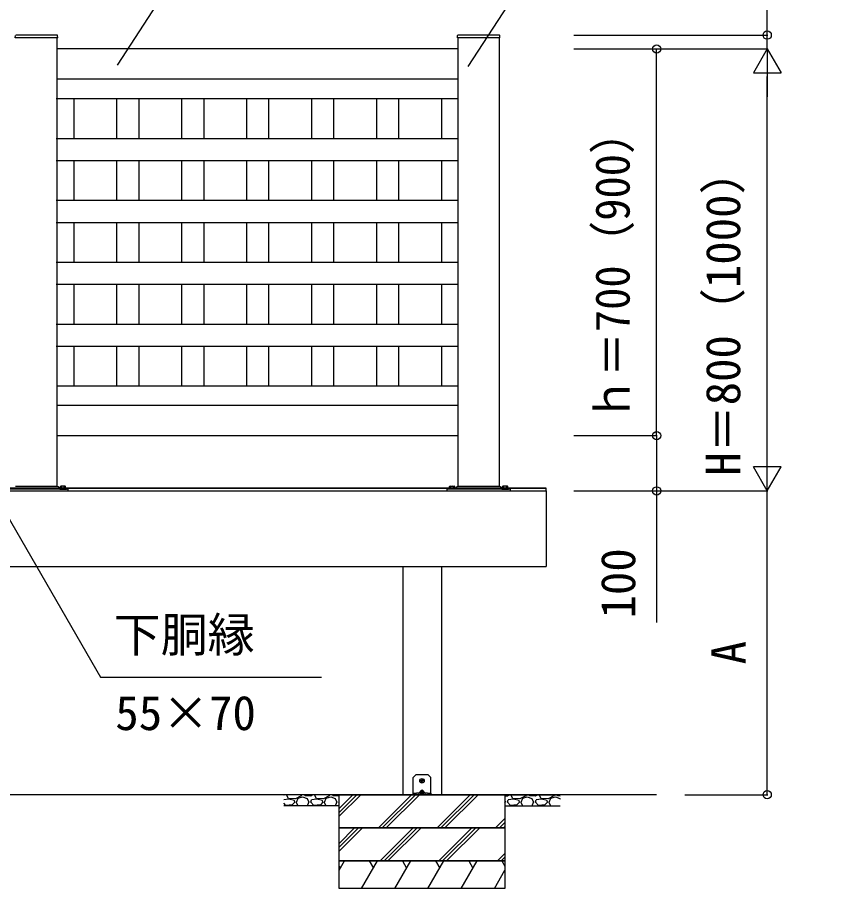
# Model space of a CAD drawing. Units: millimetres, scale not verified. Extents: x -4375 to 4375, y -6502 to 6475.
# Drawn here: x 868 to 2375, y 78 to 1655 of the extents above; entities that cross this region are included whole.
import ezdxf
from ezdxf.enums import TextEntityAlignment as Align

# ---------------------------------------------------------------- set-up
doc = ezdxf.new("R2010")
doc.units = ezdxf.units.MM
doc.header["$LTSCALE"] = 30
for name, color, linetype in [('0-2_YKK_13', 4, 'Continuous'), ('0-3_YKK_A1', 4, 'Continuous'), ('0-4_YKK_D', 6, 'Continuous')]:
    doc.layers.add(name, color=color, linetype=linetype)
doc.styles.add('ＭＳ ゴシック', font='')
doc.styles.get('ＭＳ ゴシック').set_extended_font_data('MS Gothic')

msp = doc.modelspace()

# ---------------------------------------------------------------- linework, layer by layer
at = {"layer": '0-2_YKK_13'}
for p, q in [((1610.17, 284.2), (1589.83, 284.2)), ((1588.41, 283.61), (1584, 279.2)), ((1584, 251.2), (1584, 279.2)), ((1597.76, 273.7), (1598.86, 273.72)), ((1597.76, 272.7), (1598.86, 272.68)), ((1598.86, 273.72), (1599.38, 273.82)), ((1598.86, 272.68), (1599.38, 272.58)), ((1599.48, 274.34), (1599.38, 273.82)), ((1599.48, 272.06), (1599.38, 272.58)), ((1599.5, 275.44), (1599.48, 274.34)), ((1599.5, 270.96), (1599.48, 272.06)), ((1600.5, 275.44), (1600.52, 274.34)), ((1600.5, 270.96), (1600.52, 272.06)), ((1600.52, 274.34), (1600.62, 273.82)), ((1600.52, 272.06), (1600.62, 272.58)), ((1601.14, 273.72), (1600.62, 273.82)), ((1601.14, 272.68), (1600.62, 272.58)), ((1602.24, 273.7), (1601.14, 273.72)), ((1602.24, 272.7), (1601.14, 272.68)), ((1616, 279.2), (1611.59, 283.61)), ((1616, 251.2), (1616, 279.2)), ((1598.56, 255.66), (1594.1, 251.2)), ((1605.9, 251.2), (1601.44, 255.66)), ((1584, 250.7), (1584, 251.2)), ((1588.41, 248.2), (1584, 248.2)), ((1588.41, 250.7), (1589.83, 250.7)), ((1588.41, 248.2), (1588.41, 250.7)), ((1589.83, 248.2), (1588.41, 248.2)), ((1610.17, 250.7), (1589.83, 250.7)), ((1610.17, 248.2), (1589.83, 248.2)), ((1596, 251.62), (1596, 251.2)), ((1596.5, 250.7), (1603.5, 250.7)), ((1604, 251.62), (1604, 251.2)), ((1610.17, 250.7), (1611.59, 250.7)), ((1611.59, 248.2), (1610.17, 248.2)), ((1611.59, 250.7), (1616, 250.7)), ((1611.59, 250.7), (1611.59, 248.2)), ((1616, 248.2), (1611.59, 248.2)), ((1616, 251.2), (1616, 250.7)), ((1616, 250.7), (1616, 248.2))]:
    msp.add_line(p, q, dxfattribs=at)
msp.add_lwpolyline([(1584, 248.2), (1584, 250.7), (1588.41, 250.7)], dxfattribs=at)
msp.add_circle((1600, 273.2), 4, dxfattribs=at)
for centre, radius, start, end in [((1589.83, 282.2), 2, 90, 135), ((1610.17, 282.2), 2, 45, 90), ((1600, 273.2), 2.3, 167.44414, 192.55586), ((1600, 273.2), 2.3, 77.44414, 102.55586), ((1600, 273.2), 2.3, 257.44414, 282.55586), ((1600, 273.2), 2.3, 347.44414, 12.55586), ((1597, 251.62), 1, 126.03188, 180), ((1600, 247.5), 6.1, 53.96812, 126.03188), ((1603, 251.62), 1, 0, 53.96812), ((1596.5, 251.2), 0.5, 180, 270), ((1603.5, 251.2), 0.5, 270, 0)]:
    msp.add_arc(centre, radius, start, end, dxfattribs=at)
for centre, major_axis, ratio, start_param, end_param in [((1600, 252.77), (0, -3.54), 0.707107, 2.5261129, 3.7570724), ((1594.6, 251.2), (0.688, 0.425), 0.381966, 2.1243707, 3.695167), ((1605.4, 251.2), (0.688, -0.425), 0.381966, 5.7296109, 7.3004073)]:
    msp.add_ellipse(centre, major_axis=major_axis, ratio=ratio, start_param=start_param, end_param=end_param, dxfattribs=at)
at = {"layer": '0-3_YKK_A1'}
for p, q in [((939.79, 1623.2), (865.21, 1623.2)), ((940, 806.2), (940, 1618.2)), ((941, 1618.2), (940.79, 1622.25)), ((1665, 1618.2), (1665, 806.2)), ((1739.79, 1623.2), (1665.21, 1623.2)), ((1740, 806.2), (1740, 1618.2)), ((1741, 1618.2), (1740.79, 1622.25)), ((1665, 1598.2), (940, 1598.2)), ((1665, 1543.2), (940, 1543.2)), ((938, 1508.2), (1665, 1508.2)), ((970, 1508.2), (970, 1436.2)), ((1047.5, 1508.2), (1047.5, 1436.2)), ((1087.5, 1508.2), (1087.5, 1436.2)), ((1087.5, 1508.2), (1087.5, 1436.2)), ((1165, 1508.2), (1165, 1436.2)), ((1205, 1508.2), (1205, 1436.2)), ((1205, 1508.2), (1205, 1436.2)), ((1282.5, 1508.2), (1282.5, 1436.2)), ((1322.5, 1508.2), (1322.5, 1436.2)), ((1322.5, 1508.2), (1322.5, 1436.2)), ((1400, 1508.2), (1400, 1436.2)), ((1440, 1508.2), (1440, 1436.2)), ((1440, 1508.2), (1440, 1436.2)), ((1517.5, 1508.2), (1517.5, 1436.2)), ((1557.5, 1508.2), (1557.5, 1436.2)), ((1635, 1508.2), (1635, 1436.2)), ((938, 1436.2), (1665, 1436.2)), ((938, 1396.2), (1665, 1396.2)), ((970, 1396.2), (970, 1324.2)), ((1047.5, 1396.2), (1047.5, 1324.2)), ((1087.5, 1396.2), (1087.5, 1324.2)), ((1087.5, 1396.2), (1087.5, 1324.2)), ((1165, 1396.2), (1165, 1324.2)), ((1205, 1396.2), (1205, 1324.2)), ((1205, 1396.2), (1205, 1324.2)), ((1282.5, 1396.2), (1282.5, 1324.2)), ((1322.5, 1396.2), (1322.5, 1324.2)), ((1322.5, 1396.2), (1322.5, 1324.2)), ((1400, 1396.2), (1400, 1324.2)), ((1440, 1396.2), (1440, 1324.2)), ((1440, 1396.2), (1440, 1324.2)), ((1517.5, 1396.2), (1517.5, 1324.2)), ((1557.5, 1396.2), (1557.5, 1324.2)), ((1635, 1396.2), (1635, 1324.2)), ((938, 1324.2), (1665, 1324.2)), ((938, 1284.2), (1665, 1284.2)), ((970, 1284.2), (970, 1212.2)), ((1047.5, 1284.2), (1047.5, 1212.2)), ((1087.5, 1284.2), (1087.5, 1212.2)), ((1087.5, 1284.2), (1087.5, 1212.2)), ((1165, 1284.2), (1165, 1212.2)), ((1205, 1284.2), (1205, 1212.2)), ((1205, 1284.2), (1205, 1212.2)), ((1282.5, 1284.2), (1282.5, 1212.2)), ((1322.5, 1284.2), (1322.5, 1212.2)), ((1322.5, 1284.2), (1322.5, 1212.2)), ((1400, 1284.2), (1400, 1212.2)), ((1440, 1284.2), (1440, 1212.2)), ((1440, 1284.2), (1440, 1212.2)), ((1517.5, 1284.2), (1517.5, 1212.2)), ((1557.5, 1284.2), (1557.5, 1212.2)), ((1635, 1284.2), (1635, 1212.2)), ((938, 1212.2), (1665, 1212.2)), ((938, 1172.2), (1665, 1172.2)), ((970, 1172.2), (970, 1100.2)), ((1047.5, 1172.2), (1047.5, 1100.2)), ((1087.5, 1172.2), (1087.5, 1100.2)), ((1087.5, 1172.2), (1087.5, 1100.2)), ((1165, 1172.2), (1165, 1100.2)), ((1205, 1172.2), (1205, 1100.2)), ((1205, 1172.2), (1205, 1100.2)), ((1282.5, 1172.2), (1282.5, 1100.2)), ((1322.5, 1172.2), (1322.5, 1100.2)), ((1322.5, 1172.2), (1322.5, 1100.2)), ((1400, 1172.2), (1400, 1100.2)), ((1440, 1172.2), (1440, 1100.2)), ((1440, 1172.2), (1440, 1100.2)), ((1517.5, 1172.2), (1517.5, 1100.2)), ((1557.5, 1172.2), (1557.5, 1100.2)), ((1635, 1172.2), (1635, 1100.2)), ((938, 1100.2), (1665, 1100.2)), ((938, 1060.2), (1665, 1060.2)), ((970, 1060.2), (970, 988.2)), ((1047.5, 1060.2), (1047.5, 988.2)), ((1087.5, 1060.2), (1087.5, 988.2)), ((1087.5, 1060.2), (1087.5, 988.2)), ((1165, 1060.2), (1165, 988.2)), ((1205, 1060.2), (1205, 988.2)), ((1205, 1060.2), (1205, 988.2)), ((1282.5, 1060.2), (1282.5, 988.2)), ((1322.5, 1060.2), (1322.5, 988.2)), ((1322.5, 1060.2), (1322.5, 988.2)), ((1400, 1060.2), (1400, 988.2)), ((1440, 1060.2), (1440, 988.2)), ((1440, 1060.2), (1440, 988.2)), ((1517.5, 1060.2), (1517.5, 988.2)), ((1557.5, 1060.2), (1557.5, 988.2)), ((1635, 1060.2), (1635, 988.2)), ((940, 988.2), (1665, 988.2)), ((940, 953.2), (1665, 953.2)), ((940, 898.2), (1665, 898.2)), ((940.22, 806.2), (864.78, 806.2)), ((943.42, 804.35), (944.66, 802.2)), ((946.5, 806.7), (945.88, 806.34)), ((945.88, 803.2), (945.88, 806.34)), ((954.5, 806.7), (946.5, 806.7)), ((948.19, 803.2), (948.19, 806.34)), ((952.81, 803.2), (952.81, 806.34)), ((954.5, 806.7), (955.12, 806.34)), ((955.12, 803.2), (955.12, 806.34)), ((1650.5, 806.7), (1649.88, 806.34)), ((1649.88, 803.2), (1649.88, 806.34)), ((1650.5, 806.7), (1658.5, 806.7)), ((1652.19, 803.2), (1652.19, 806.34)), ((1656.81, 803.2), (1656.81, 806.34)), ((1658.5, 806.7), (1659.12, 806.34)), ((1659.12, 803.2), (1659.12, 806.34)), ((1661.58, 804.35), (1660.34, 802.2)), ((1740.22, 806.2), (1664.78, 806.2)), ((1743.42, 804.35), (1744.66, 802.2)), ((1746.5, 806.7), (1745.88, 806.34)), ((1745.88, 803.2), (1745.88, 806.34)), ((1754.5, 806.7), (1746.5, 806.7)), ((1748.19, 803.2), (1748.19, 806.34)), ((1752.81, 803.2), (1752.81, 806.34)), ((1754.5, 806.7), (1755.12, 806.34)), ((1755.12, 803.2), (1755.12, 806.34)), ((1824.5, 803.2), (-1824.5, 803.2)), ((-1824.5, 803.2), (1824.5, 803.2)), ((-1824.5, 798.2), (1824.5, 798.2)), ((960, 801.4), (845, 801.4)), ((845, 798.2), (960, 798.2)), ((955.2, 803.2), (945.8, 803.2)), ((945.8, 803.2), (945.8, 802.2)), ((953, 803.2), (948, 803.2)), ((948.24, 802.2), (948.24, 803.2)), ((952.76, 802.2), (952.76, 803.2)), ((955.2, 802.2), (955.2, 803.2)), ((960, 798.2), (960, 801.4)), ((1760, 801.4), (1645, 801.4)), ((1645, 801.4), (1645, 798.2)), ((1645, 798.2), (1760, 798.2)), ((1649.8, 803.2), (1659.2, 803.2)), ((1649.8, 802.2), (1649.8, 803.2)), ((1652, 803.2), (1657, 803.2)), ((1652.24, 802.2), (1652.24, 803.2)), ((1656.76, 802.2), (1656.76, 803.2)), ((1659.2, 803.2), (1659.2, 802.2)), ((1755.2, 803.2), (1745.8, 803.2)), ((1745.8, 803.2), (1745.8, 802.2)), ((1753, 803.2), (1748, 803.2)), ((1748.24, 802.2), (1748.24, 803.2)), ((1752.76, 802.2), (1752.76, 803.2)), ((1755.2, 802.2), (1755.2, 803.2)), ((1760, 798.2), (1760, 801.4)), ((1824.5, 798.2), (1824.5, 803.2)), ((1824.5, 798.2), (1824.5, 661.2)), ((-1824.5, 661.2), (1824.5, 661.2)), ((1565, 661.2), (1565, 248.2)), ((1635, 661.2), (1635, 248.2)), ((1635, 661.2), (1635, 248.2)), ((2024.5, 248.2), (-2113.81, 248.2)), ((1450, 248.2), (1350, 248.2)), ((1350, 247.67), (1350.69, 248.2)), ((1359.15, 240.01), (1350, 239.04)), ((1354.58, 247.63), (1355.1, 248.2)), ((1358.14, 241.53), (1354.58, 247.63)), ((1370.84, 240.52), (1358.14, 241.53)), ((1369.31, 237.47), (1359.15, 240.01)), ((1369.82, 234.93), (1369.31, 237.47)), ((1381.5, 246.1), (1370.84, 240.52)), ((1372.87, 234.93), (1375.92, 242.04)), ((1375.92, 242.04), (1384.04, 244.58)), ((1382.1, 248.2), (1381.5, 246.1)), ((1384.04, 244.58), (1392.17, 241.53)), ((1387.44, 248.2), (1388.11, 246.61)), ((1388.11, 246.61), (1398.78, 246.1)), ((1392.17, 241.53), (1395.22, 234.93)), ((1398.78, 246.1), (1401.49, 248.2)), ((1398.78, 234.93), (1400.3, 238.99)), ((1409.95, 240.01), (1400.3, 238.99)), ((1405.38, 247.63), (1405.9, 248.2)), ((1408.94, 241.53), (1405.38, 247.63)), ((1421.64, 240.52), (1408.94, 241.53)), ((1420.11, 237.47), (1409.95, 240.01)), ((1420.62, 234.93), (1420.11, 237.47)), ((1432.3, 246.1), (1421.64, 240.52)), ((1423.67, 234.93), (1426.72, 242.04)), ((1426.72, 242.04), (1434.84, 244.58)), ((1432.9, 248.2), (1432.3, 246.1)), ((1434.84, 244.58), (1442.97, 241.53)), ((1438.24, 248.2), (1438.91, 246.61)), ((1438.91, 246.61), (1449.58, 246.1)), ((1442.97, 241.53), (1446.02, 234.93)), ((1449.58, 246.1), (1450, 246.43)), ((1450, 223.16), (1475.04, 248.2)), ((1450, 216.08), (1482.12, 248.2)), ((1450, 209.01), (1489.19, 248.2)), ((1521.11, 188.2), (1581.11, 248.2)), ((1528.18, 188.2), (1588.18, 248.2)), ((1535.25, 188.2), (1595.25, 248.2)), ((1635.08, 248.2), (1564.92, 248.2)), ((1627.18, 188.2), (1687.18, 248.2)), ((1634.25, 188.2), (1694.25, 248.2)), ((1641.32, 188.2), (1701.32, 248.2)), ((1750, 248.2), (1850, 248.2)), ((1750, 246.31), (1754.38, 246.1)), ((1750, 236.71), (1750.82, 234.93)), ((1754.38, 246.1), (1757.09, 248.2)), ((1754.38, 234.93), (1755.9, 238.99)), ((1765.55, 240.01), (1755.9, 238.99)), ((1760.98, 247.63), (1761.5, 248.2)), ((1764.54, 241.53), (1760.98, 247.63)), ((1777.24, 240.52), (1764.54, 241.53)), ((1775.71, 237.47), (1765.55, 240.01)), ((1776.22, 234.93), (1775.71, 237.47)), ((1787.9, 246.1), (1777.24, 240.52)), ((1779.27, 234.93), (1782.32, 242.04)), ((1782.32, 242.04), (1790.44, 244.58)), ((1788.5, 248.2), (1787.9, 246.1)), ((1790.44, 244.58), (1798.57, 241.53)), ((1793.84, 248.2), (1794.51, 246.61)), ((1794.51, 246.61), (1805.18, 246.1)), ((1798.57, 241.53), (1801.62, 234.93)), ((1805.18, 246.1), (1807.89, 248.2)), ((1805.18, 234.93), (1806.7, 238.99)), ((1816.35, 240.01), (1806.7, 238.99)), ((1811.78, 247.63), (1812.3, 248.2)), ((1815.34, 241.53), (1811.78, 247.63)), ((1828.04, 240.52), (1815.34, 241.53)), ((1826.51, 237.47), (1816.35, 240.01)), ((1827.02, 234.93), (1826.51, 237.47)), ((1838.7, 246.1), (1828.04, 240.52)), ((1830.07, 234.93), (1833.12, 242.04)), ((1833.12, 242.04), (1841.24, 244.58)), ((1839.3, 248.2), (1838.7, 246.1)), ((1841.24, 244.58), (1849.37, 241.53)), ((1844.64, 248.2), (1845.31, 246.61)), ((1845.31, 246.61), (1850, 246.39)), ((1849.37, 241.53), (1850, 240.17)), ((1353.56, 228.83), (1350, 232.72)), ((1450, 228.2), (1350, 228.2)), ((1365.25, 229.85), (1353.56, 228.83)), ((1369.82, 234.93), (1365.25, 229.85)), ((1372.36, 234.93), (1375.24, 228.2)), ((1392.82, 228.2), (1395.22, 234.93)), ((1404.36, 228.83), (1398.78, 234.93)), ((1416.05, 229.85), (1404.36, 228.83)), ((1420.62, 234.93), (1416.05, 229.85)), ((1423.16, 234.93), (1426.04, 228.2)), ((1443.62, 228.2), (1446.02, 234.93)), ((1449.58, 234.93), (1450, 236.06)), ((1450, 234.47), (1449.58, 234.93)), ((1750, 232.63), (1750.82, 234.93)), ((1750, 228.2), (1850, 228.2)), ((1759.96, 228.83), (1754.38, 234.93)), ((1771.65, 229.85), (1759.96, 228.83)), ((1776.22, 234.93), (1771.65, 229.85)), ((1778.76, 234.93), (1781.64, 228.2)), ((1799.22, 228.2), (1801.62, 234.93)), ((1810.76, 228.83), (1805.18, 234.93)), ((1822.45, 229.85), (1810.76, 228.83)), ((1827.02, 234.93), (1822.45, 229.85)), ((1829.56, 234.93), (1832.44, 228.2)), ((1733.24, 188.2), (1750, 204.96)), ((1740.31, 188.2), (1750, 197.89)), ((1747.38, 188.2), (1750, 190.82)), ((1450, 188.2), (1750, 188.2)), ((1450, 160.09), (1478.11, 188.2)), ((1450, 153.02), (1485.18, 188.2)), ((1450, 145.95), (1492.25, 188.2)), ((1524.17, 128.2), (1584.17, 188.2)), ((1531.24, 128.2), (1591.24, 188.2)), ((1538.31, 128.2), (1598.31, 188.2)), ((1630.24, 128.2), (1690.24, 188.2)), ((1637.31, 128.2), (1697.31, 188.2)), ((1644.38, 128.2), (1704.38, 188.2)), ((1450, 111.66), (1459.55, 128.2)), ((1490.72, 78.2), (1519.59, 128.2)), ((1504.37, 128.2), (1511.98, 115.02)), ((1550.77, 78.2), (1579.64, 128.2)), ((1564.41, 128.2), (1572.03, 115.02)), ((1610.81, 78.2), (1639.68, 128.2)), ((1624.46, 128.2), (1632.07, 115.02)), ((1670.86, 78.2), (1699.72, 128.2)), ((1684.5, 128.2), (1692.11, 115.02)), ((1736.3, 128.2), (1750, 141.9)), ((1743.37, 128.2), (1750, 134.83)), ((1744.55, 128.2), (1750, 118.76)), ((1450, 118.37), (1451.94, 115.02)), ((1730.9, 78.2), (1750, 111.28))]:
    msp.add_line(p, q, dxfattribs=at)
for points in [[(941, 1618.2), (864, 1618.2), (864.21, 1622.25)], [(1741, 1618.2), (1664, 1618.2), (1664.21, 1622.25)], [(1750, 188.2), (1450, 188.2), (1750, 188.2)], [(1750, 188.2), (1750, 128.2), (1450, 128.2), (1450, 188.2)]]:
    msp.add_lwpolyline(points, dxfattribs=at)
for points in [[(944.5, 801.4), (956.5, 801.4), (956.5, 802.2), (944.5, 802.2)], [(1660.5, 801.4), (1648.5, 801.4), (1648.5, 802.2), (1660.5, 802.2)], [(1744.5, 801.4), (1756.5, 801.4), (1756.5, 802.2), (1744.5, 802.2)], [(1450, 248.2), (1750, 248.2), (1750, 188.2), (1450, 188.2)], [(1450, 128.2), (1750, 128.2), (1750, 78.2), (1450, 78.2)]]:
    msp.add_lwpolyline(points, close=True, dxfattribs=at)
for centre, radius, start, end in [((939.79, 1622.2), 1, 3, 90), ((1665.21, 1622.2), 1, 90, 177), ((1739.79, 1622.2), 1, 3, 90), ((940.21, 802.5), 3.7, 30.00001, 90), ((947.04, 804.66), 2.04, 55.61575, 124.38425), ((950.5, 799.06), 7.64, 72.41205, 107.58795), ((953.96, 804.66), 2.04, 55.61575, 124.38425), ((1651.04, 804.66), 2.04, 55.61575, 124.38425), ((1654.5, 799.06), 7.64, 72.41205, 107.58795), ((1657.96, 804.66), 2.04, 55.61575, 124.38425), ((1664.79, 802.5), 3.7, 90, 149.99999), ((1740.21, 802.5), 3.7, 30.00001, 90), ((1747.04, 804.66), 2.04, 55.61575, 124.38425), ((1750.5, 799.06), 7.64, 72.41205, 107.58795), ((1753.96, 804.66), 2.04, 55.61575, 124.38425)]:
    msp.add_arc(centre, radius, start, end, dxfattribs=at)
at = {"layer": '0-4_YKK_D'}
for p, q in [((2224.5, 1623.2), (2224.5, 1834.28)), ((1874.5, 1623.2), (2225.5, 1623.2)), ((2224.5, 1598.2), (2224.5, 1623.2)), ((1874.5, 1598.2), (2025.5, 1598.2)), ((1874.5, 1598.2), (2225.5, 1598.2)), ((1874.5, 1598.2), (2225.5, 1598.2)), ((2024.5, 898.2), (2024.5, 1598.2)), ((2224.5, 1598.2), (2199.5, 1554.9)), ((2224.5, 1598.2), (2224.5, 1568.2)), ((2224.5, 1598.2), (2249.5, 1554.9)), ((2224.5, 1598.2), (2224.5, 1511.6)), ((2199.5, 1554.9), (2249.5, 1554.9)), ((2224.5, 848.2), (2224.5, 1548.2)), ((1874.5, 898.2), (2025.5, 898.2)), ((1874.5, 898.2), (2025.5, 898.2)), ((2224.5, 798.2), (2224.5, 884.8)), ((2224.5, 798.2), (2199.5, 841.5)), ((2249.5, 841.5), (2199.5, 841.5)), ((2224.5, 798.2), (2249.5, 841.5)), ((1874.5, 798.2), (2025.5, 798.2)), ((1874.5, 798.2), (2225.5, 798.2)), ((1874.5, 798.2), (2225.5, 798.2)), ((2224.5, 248.2), (2224.5, 798.2)), ((2075.5, 248.2), (2225.5, 248.2))]:
    msp.add_line(p, q, dxfattribs=at)
for points in [[(1048.99, 1568.61), (1344.21, 2023.2), (1754.31, 2023.2)], [(1683.75, 1566.14), (1980.56, 2023.2), (2375.36, 2023.2)], [(748.89, 927.51), (1018.11, 461.2), (1418.1, 461.2)], [(2024.5, 898.2), (2024.5, 798.2), (2024.5, 560.13)]]:
    msp.add_lwpolyline(points, dxfattribs=at)
for centre in [(2224.5, 1623.2), (2024.5, 1598.2), (2024.5, 898.2), (2024.5, 798.2), (2224.5, 248.2)]:
    msp.add_circle(centre, 7.5, dxfattribs=at)

# ---------------------------------------------------------------- texts
at = {"layer": '0-4_YKK_D', "style": 'ＭＳ ゴシック', "width": 0.95}
msp.add_text('ｈ＝700（900）', height=62.32, rotation=90, dxfattribs=at).set_placement((1994.36, 924.05), align=Align.BOTTOM_LEFT)
at = {"layer": '0-4_YKK_D', "style": 'ＭＳ ゴシック'}
for s, p in [('H＝800（1000）', (2194.36, 825.6)), ('100', (2004.5, 567.09)), ('A', (2204.5, 484.08))]:
    msp.add_text(s, height=62.32, rotation=90, dxfattribs=at).set_placement(p, align=Align.BOTTOM_LEFT)
for s, p in [('下胴縁', (1042.18, 488.06)), ('55×70', (1045.07, 346.39))]:
    msp.add_text(s, height=62.32, dxfattribs=at).set_placement(p, align=Align.BOTTOM_LEFT)

doc.saveas('drawing.dxf')
